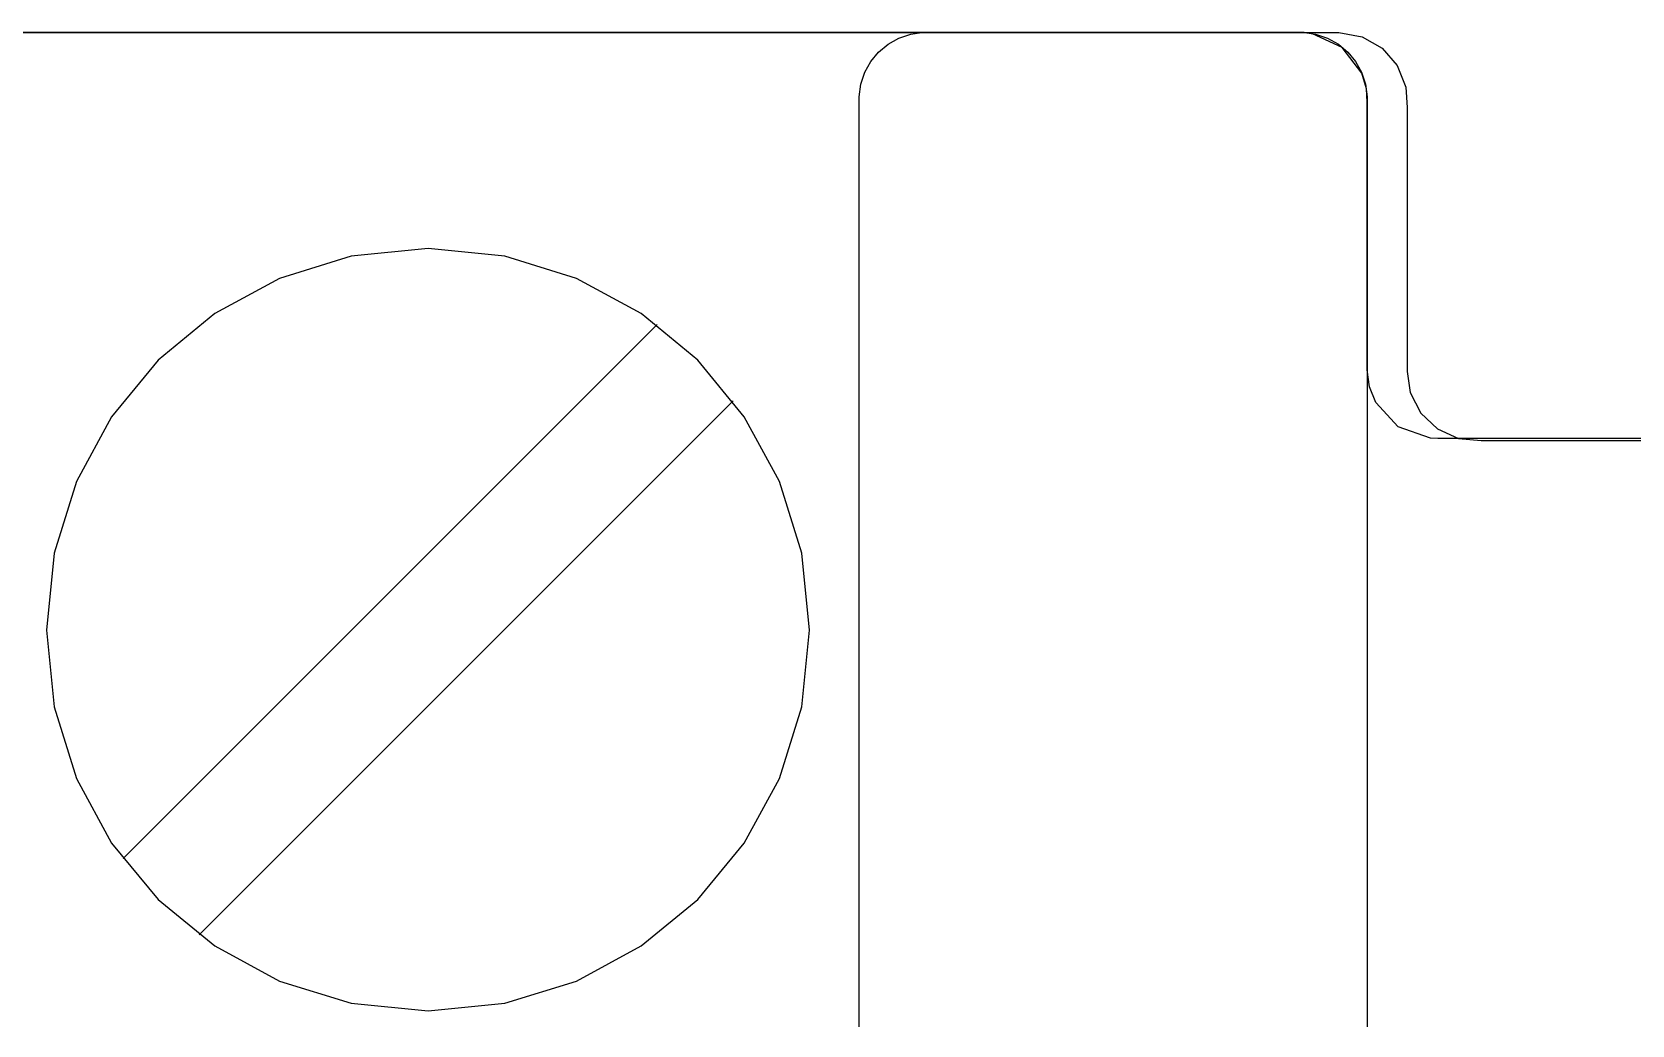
# Model space of a CAD drawing. Extents: x 1 to 47.7, y 0.2 to 35.
# Drawn here: x 30.897 to 31.599, y 9.75 to 10.185 of the extents above; entities that cross this region are included whole.
import ezdxf

# ---------------------------------------------------------------- set-up
doc = ezdxf.new("R2010")
doc.units = 0
doc.header["$MEASUREMENT"] = 0
for name, color, linetype in [('7_1__EMPTY_IO_BOARD_POSITI', 7, 'CONTINUOUS'), ('7_2___8__INDEPENDENT_INPUT', 7, 'CONTINUOUS'), ('7_3___8__OPTOISO_INDEPENDE', 7, 'CONTINUOUS'), ('7_4___24__OPTOISO_INDEPEND', 7, 'CONTINUOUS'), ('7_5___8__INDEPENDENT_INPUT', 7, 'CONTINUOUS'), ('7_6____8__INDEPENDENT_INPU', 7, 'CONTINUOUS'), ('7_7____8__OPTOISO_INDEPEND', 7, 'CONTINUOUS'), ('7_8____8__OPTOISO_INDEPEND', 7, 'CONTINUOUS')]:
    doc.layers.add(name, color=color, linetype=linetype)

msp = doc.modelspace()

# ---------------------------------------------------------------- linework, layer by layer
at = {"layer": '7_1__EMPTY_IO_BOARD_POSITI'}
msp.add_lwpolyline([(30.85694, 10.1852), (30.92541, 10.1852), (30.99059, 10.1852), (31.0523, 10.1852), (31.11039, 10.1852), (31.16473, 10.1852), (31.21514, 10.1852), (31.26147, 10.1852), (31.30358, 10.1852), (31.34131, 10.1852), (31.37451, 10.1852), (31.40302, 10.1852), (31.42669, 10.1852), (31.44537, 10.1852), (31.4589, 10.1852), (31.46713, 10.1852), (31.46991, 10.1852), (31.4802, 10.18337), (31.48896, 10.17832), (31.49555, 10.17072), (31.4993, 10.16122), (31.49991, 10.15225), (31.49991, 10.14246), (31.49991, 10.1276), (31.49991, 10.09013), (31.49991, 10.07126), (31.49991, 10.05479), (31.49991, 10.04259), (31.49991, 10.03654), (31.50127, 10.0273), (31.50589, 10.01828), (31.51317, 10.01134), (31.52244, 10.00714), (31.53234, 10.0062), (31.53811, 10.0062), (31.54686, 10.0062), (31.55815, 10.0062), (31.57156, 10.0062), (31.60304, 10.0062)], dxfattribs=at)
at = {"layer": '7_2___8__INDEPENDENT_INPUT'}
for points in [[(31.48234, 10.03725), (31.48234, 10.03931), (31.48234, 10.04504), (31.48234, 10.05376), (31.48234, 10.0648), (31.48234, 10.11844), (31.48234, 10.14145), (31.48234, 10.14963), (31.48234, 10.15468), (31.482, 10.16047), (31.47998, 10.1674), (31.47143, 10.17858), (31.4584, 10.18466), (31.45466, 10.18517), (31.45274, 10.18525), (31.45032, 10.18526), (31.44555, 10.18526), (31.43806, 10.18526), (31.4279, 10.18526), (31.41512, 10.18526), (31.39978, 10.18526), (31.38194, 10.18526), (31.36165, 10.18526), (31.33896, 10.18526), (31.31393, 10.18526), (31.28662, 10.18526), (31.25709, 10.18526), (31.22538, 10.18526), (31.19156, 10.18526), (31.15568, 10.18526), (31.1178, 10.18526), (31.07797, 10.18526), (30.99268, 10.18526), (30.90026, 10.18526), (30.80117, 10.18526)], [(31.25953, 9.7491), (31.25953, 9.78134), (31.25953, 9.83543), (31.25953, 9.9031), (31.25953, 9.97609), (31.25953, 10.04612), (31.25953, 10.10493), (31.25953, 10.14426), (31.25954, 10.15701), (31.26025, 10.16257), (31.26197, 10.16776), (31.2646, 10.17247), (31.26805, 10.1766), (31.2722, 10.18006), (31.27696, 10.18275), (31.28221, 10.18455), (31.28786, 10.18539), (31.29285, 10.18543), (31.307, 10.18543), (31.32932, 10.18543), (31.35654, 10.18543), (31.38539, 10.18543), (31.4126, 10.18543), (31.43492, 10.18543), (31.44908, 10.18543), (31.45406, 10.18539), (31.45971, 10.18455), (31.46497, 10.18275), (31.46972, 10.18006), (31.47387, 10.1766), (31.47731, 10.17247), (31.47994, 10.16776), (31.48166, 10.16257), (31.48237, 10.15701), (31.48238, 10.14426), (31.48238, 10.10493), (31.48238, 10.04612), (31.48238, 9.97609), (31.48238, 9.9031), (31.48238, 9.83543), (31.48238, 9.78134), (31.48238, 9.7491)], [(30.93659, 9.82283), (31.17086, 10.0571)], [(31.64748, 10.00709), (31.59494, 10.00709), (31.57035, 10.00709), (31.5486, 10.00709), (31.53101, 10.00709), (31.51884, 10.00709), (31.51342, 10.00709), (31.51009, 10.00724), (31.49599, 10.01224), (31.4861, 10.02288), (31.48335, 10.02971), (31.48238, 10.03725)], [(30.97001, 9.78941), (31.20428, 10.02368)]]:
    msp.add_lwpolyline(points, dxfattribs=at)
msp.add_lwpolyline([(30.90301, 9.92306), (30.90641, 9.88938), (30.91616, 9.85801), (30.93159, 9.82963), (30.95203, 9.80491), (30.97681, 9.78451), (31.00525, 9.76911), (31.03668, 9.75938), (31.07043, 9.75599), (31.10413, 9.75938), (31.13552, 9.76911), (31.16393, 9.78451), (31.18869, 9.80491), (31.20912, 9.82963), (31.22455, 9.85801), (31.2343, 9.88938), (31.2377, 9.92306), (31.2343, 9.95677), (31.22455, 9.98818), (31.20912, 10.01662), (31.18869, 10.04142), (31.16393, 10.06188), (31.13552, 10.07734), (31.10413, 10.08711), (31.07043, 10.09052), (31.03668, 10.08711), (31.00525, 10.07734), (30.97681, 10.06188), (30.95203, 10.04142), (30.93159, 10.01662), (30.91616, 9.98818), (30.90641, 9.95677)], close=True, dxfattribs=at)
at = {"layer": '7_3___8__OPTOISO_INDEPENDE'}
for points in [[(31.48234, 10.03725), (31.48234, 10.03931), (31.48234, 10.04504), (31.48234, 10.05376), (31.48234, 10.0648), (31.48234, 10.11844), (31.48234, 10.14145), (31.48234, 10.14963), (31.48234, 10.15468), (31.482, 10.16047), (31.47998, 10.1674), (31.47143, 10.17858), (31.4584, 10.18466), (31.45466, 10.18517), (31.45274, 10.18525), (31.45032, 10.18526), (31.44555, 10.18526), (31.43806, 10.18526), (31.4279, 10.18526), (31.41512, 10.18526), (31.39978, 10.18526), (31.38194, 10.18526), (31.36165, 10.18526), (31.33896, 10.18526), (31.31393, 10.18526), (31.28662, 10.18526), (31.25709, 10.18526), (31.22538, 10.18526), (31.19156, 10.18526), (31.15568, 10.18526), (31.1178, 10.18526), (31.07797, 10.18526), (30.99268, 10.18526), (30.90026, 10.18526), (30.80117, 10.18526)], [(31.25953, 9.7491), (31.25953, 9.78134), (31.25953, 9.83543), (31.25953, 9.9031), (31.25953, 9.97609), (31.25953, 10.04612), (31.25953, 10.10493), (31.25953, 10.14426), (31.25954, 10.15701), (31.26025, 10.16257), (31.26197, 10.16776), (31.2646, 10.17247), (31.26805, 10.1766), (31.2722, 10.18006), (31.27696, 10.18275), (31.28221, 10.18455), (31.28786, 10.18539), (31.29285, 10.18543), (31.307, 10.18543), (31.32932, 10.18543), (31.35654, 10.18543), (31.38539, 10.18543), (31.4126, 10.18543), (31.43492, 10.18543), (31.44908, 10.18543), (31.45406, 10.18539), (31.45971, 10.18455), (31.46497, 10.18275), (31.46972, 10.18006), (31.47387, 10.1766), (31.47731, 10.17247), (31.47994, 10.16776), (31.48166, 10.16257), (31.48237, 10.15701), (31.48238, 10.14426), (31.48238, 10.10493), (31.48238, 10.04612), (31.48238, 9.97609), (31.48238, 9.9031), (31.48238, 9.83543), (31.48238, 9.78134), (31.48238, 9.7491)], [(30.93659, 9.82283), (31.17086, 10.0571)], [(31.64748, 10.00709), (31.59494, 10.00709), (31.57035, 10.00709), (31.5486, 10.00709), (31.53101, 10.00709), (31.51884, 10.00709), (31.51342, 10.00709), (31.51009, 10.00724), (31.49599, 10.01224), (31.4861, 10.02288), (31.48335, 10.02971), (31.48238, 10.03725)], [(30.97001, 9.78941), (31.20428, 10.02368)]]:
    msp.add_lwpolyline(points, dxfattribs=at)
msp.add_lwpolyline([(30.90301, 9.92306), (30.90641, 9.88938), (30.91616, 9.85801), (30.93159, 9.82963), (30.95203, 9.80491), (30.97681, 9.78451), (31.00525, 9.76911), (31.03668, 9.75938), (31.07043, 9.75599), (31.10413, 9.75938), (31.13552, 9.76911), (31.16393, 9.78451), (31.18869, 9.80491), (31.20912, 9.82963), (31.22455, 9.85801), (31.2343, 9.88938), (31.2377, 9.92306), (31.2343, 9.95677), (31.22455, 9.98818), (31.20912, 10.01662), (31.18869, 10.04142), (31.16393, 10.06188), (31.13552, 10.07734), (31.10413, 10.08711), (31.07043, 10.09052), (31.03668, 10.08711), (31.00525, 10.07734), (30.97681, 10.06188), (30.95203, 10.04142), (30.93159, 10.01662), (30.91616, 9.98818), (30.90641, 9.95677)], close=True, dxfattribs=at)
at = {"layer": '7_4___24__OPTOISO_INDEPEND'}
for points in [[(31.48234, 10.03725), (31.48234, 10.03931), (31.48234, 10.04504), (31.48234, 10.05376), (31.48234, 10.0648), (31.48234, 10.11844), (31.48234, 10.14145), (31.48234, 10.14963), (31.48234, 10.15468), (31.482, 10.16047), (31.47998, 10.1674), (31.47143, 10.17858), (31.4584, 10.18466), (31.45466, 10.18517), (31.45274, 10.18525), (31.45032, 10.18526), (31.44555, 10.18526), (31.43806, 10.18526), (31.4279, 10.18526), (31.41512, 10.18526), (31.39978, 10.18526), (31.38194, 10.18526), (31.36165, 10.18526), (31.33896, 10.18526), (31.31393, 10.18526), (31.28662, 10.18526), (31.25709, 10.18526), (31.22538, 10.18526), (31.19156, 10.18526), (31.15568, 10.18526), (31.1178, 10.18526), (31.07797, 10.18526), (30.99268, 10.18526), (30.90026, 10.18526), (30.80117, 10.18526)], [(31.25953, 9.7491), (31.25953, 9.78134), (31.25953, 9.83543), (31.25953, 9.9031), (31.25953, 9.97609), (31.25953, 10.04612), (31.25953, 10.10493), (31.25953, 10.14426), (31.25954, 10.15701), (31.26025, 10.16257), (31.26197, 10.16776), (31.2646, 10.17247), (31.26805, 10.1766), (31.2722, 10.18006), (31.27696, 10.18275), (31.28221, 10.18455), (31.28786, 10.18539), (31.29285, 10.18543), (31.307, 10.18543), (31.32932, 10.18543), (31.35654, 10.18543), (31.38539, 10.18543), (31.4126, 10.18543), (31.43492, 10.18543), (31.44908, 10.18543), (31.45406, 10.18539), (31.45971, 10.18455), (31.46497, 10.18275), (31.46972, 10.18006), (31.47387, 10.1766), (31.47731, 10.17247), (31.47994, 10.16776), (31.48166, 10.16257), (31.48237, 10.15701), (31.48238, 10.14426), (31.48238, 10.10493), (31.48238, 10.04612), (31.48238, 9.97609), (31.48238, 9.9031), (31.48238, 9.83543), (31.48238, 9.78134), (31.48238, 9.7491)], [(30.93659, 9.82283), (31.17086, 10.0571)], [(31.64748, 10.00709), (31.59494, 10.00709), (31.57035, 10.00709), (31.5486, 10.00709), (31.53101, 10.00709), (31.51884, 10.00709), (31.51342, 10.00709), (31.51009, 10.00724), (31.49599, 10.01224), (31.4861, 10.02288), (31.48335, 10.02971), (31.48238, 10.03725)], [(30.97001, 9.78941), (31.20428, 10.02368)]]:
    msp.add_lwpolyline(points, dxfattribs=at)
msp.add_lwpolyline([(30.90301, 9.92306), (30.90641, 9.88938), (30.91616, 9.85801), (30.93159, 9.82963), (30.95203, 9.80491), (30.97681, 9.78451), (31.00525, 9.76911), (31.03668, 9.75938), (31.07043, 9.75599), (31.10413, 9.75938), (31.13552, 9.76911), (31.16393, 9.78451), (31.18869, 9.80491), (31.20912, 9.82963), (31.22455, 9.85801), (31.2343, 9.88938), (31.2377, 9.92306), (31.2343, 9.95677), (31.22455, 9.98818), (31.20912, 10.01662), (31.18869, 10.04142), (31.16393, 10.06188), (31.13552, 10.07734), (31.10413, 10.08711), (31.07043, 10.09052), (31.03668, 10.08711), (31.00525, 10.07734), (30.97681, 10.06188), (30.95203, 10.04142), (30.93159, 10.01662), (30.91616, 9.98818), (30.90641, 9.95677)], close=True, dxfattribs=at)
at = {"layer": '7_5___8__INDEPENDENT_INPUT'}
for points in [[(31.48234, 10.03725), (31.48234, 10.03931), (31.48234, 10.04504), (31.48234, 10.05376), (31.48234, 10.0648), (31.48234, 10.11844), (31.48234, 10.14145), (31.48234, 10.14963), (31.48234, 10.15468), (31.482, 10.16047), (31.47998, 10.1674), (31.47143, 10.17858), (31.4584, 10.18466), (31.45466, 10.18517), (31.45274, 10.18525), (31.45032, 10.18526), (31.44555, 10.18526), (31.43806, 10.18526), (31.4279, 10.18526), (31.41512, 10.18526), (31.39978, 10.18526), (31.38194, 10.18526), (31.36165, 10.18526), (31.33896, 10.18526), (31.31393, 10.18526), (31.28662, 10.18526), (31.25709, 10.18526), (31.22538, 10.18526), (31.19156, 10.18526), (31.15568, 10.18526), (31.1178, 10.18526), (31.07797, 10.18526), (30.99268, 10.18526), (30.90026, 10.18526), (30.80117, 10.18526)], [(31.25953, 9.7491), (31.25953, 9.78134), (31.25953, 9.83543), (31.25953, 9.9031), (31.25953, 9.97609), (31.25953, 10.04612), (31.25953, 10.10493), (31.25953, 10.14426), (31.25954, 10.15701), (31.26025, 10.16257), (31.26197, 10.16776), (31.2646, 10.17247), (31.26805, 10.1766), (31.2722, 10.18006), (31.27696, 10.18275), (31.28221, 10.18455), (31.28786, 10.18539), (31.29285, 10.18543), (31.307, 10.18543), (31.32932, 10.18543), (31.35654, 10.18543), (31.38539, 10.18543), (31.4126, 10.18543), (31.43492, 10.18543), (31.44908, 10.18543), (31.45406, 10.18539), (31.45971, 10.18455), (31.46497, 10.18275), (31.46972, 10.18006), (31.47387, 10.1766), (31.47731, 10.17247), (31.47994, 10.16776), (31.48166, 10.16257), (31.48237, 10.15701), (31.48238, 10.14426), (31.48238, 10.10493), (31.48238, 10.04612), (31.48238, 9.97609), (31.48238, 9.9031), (31.48238, 9.83543), (31.48238, 9.78134), (31.48238, 9.7491)], [(30.93659, 9.82283), (31.17086, 10.0571)], [(31.64748, 10.00709), (31.59494, 10.00709), (31.57035, 10.00709), (31.5486, 10.00709), (31.53101, 10.00709), (31.51884, 10.00709), (31.51342, 10.00709), (31.51009, 10.00724), (31.49599, 10.01224), (31.4861, 10.02288), (31.48335, 10.02971), (31.48238, 10.03725)], [(30.97001, 9.78941), (31.20428, 10.02368)]]:
    msp.add_lwpolyline(points, dxfattribs=at)
msp.add_lwpolyline([(30.90301, 9.92306), (30.90641, 9.88938), (30.91616, 9.85801), (30.93159, 9.82963), (30.95203, 9.80491), (30.97681, 9.78451), (31.00525, 9.76911), (31.03668, 9.75938), (31.07043, 9.75599), (31.10413, 9.75938), (31.13552, 9.76911), (31.16393, 9.78451), (31.18869, 9.80491), (31.20912, 9.82963), (31.22455, 9.85801), (31.2343, 9.88938), (31.2377, 9.92306), (31.2343, 9.95677), (31.22455, 9.98818), (31.20912, 10.01662), (31.18869, 10.04142), (31.16393, 10.06188), (31.13552, 10.07734), (31.10413, 10.08711), (31.07043, 10.09052), (31.03668, 10.08711), (31.00525, 10.07734), (30.97681, 10.06188), (30.95203, 10.04142), (30.93159, 10.01662), (30.91616, 9.98818), (30.90641, 9.95677)], close=True, dxfattribs=at)
at = {"layer": '7_6____8__INDEPENDENT_INPU'}
for points in [[(31.48234, 10.03725), (31.48234, 10.03931), (31.48234, 10.04504), (31.48234, 10.05376), (31.48234, 10.0648), (31.48234, 10.11844), (31.48234, 10.14145), (31.48234, 10.14963), (31.48234, 10.15468), (31.482, 10.16047), (31.47998, 10.1674), (31.47143, 10.17858), (31.4584, 10.18466), (31.45466, 10.18517), (31.45274, 10.18525), (31.45032, 10.18526), (31.44555, 10.18526), (31.43806, 10.18526), (31.4279, 10.18526), (31.41512, 10.18526), (31.39978, 10.18526), (31.38194, 10.18526), (31.36165, 10.18526), (31.33896, 10.18526), (31.31393, 10.18526), (31.28662, 10.18526), (31.25709, 10.18526), (31.22538, 10.18526), (31.19156, 10.18526), (31.15568, 10.18526), (31.1178, 10.18526), (31.07797, 10.18526), (30.99268, 10.18526), (30.90026, 10.18526), (30.80117, 10.18526)], [(31.25953, 9.7491), (31.25953, 9.78134), (31.25953, 9.83543), (31.25953, 9.9031), (31.25953, 9.97609), (31.25953, 10.04612), (31.25953, 10.10493), (31.25953, 10.14426), (31.25954, 10.15701), (31.26025, 10.16257), (31.26197, 10.16776), (31.2646, 10.17247), (31.26805, 10.1766), (31.2722, 10.18006), (31.27696, 10.18275), (31.28221, 10.18455), (31.28786, 10.18539), (31.29285, 10.18543), (31.307, 10.18543), (31.32932, 10.18543), (31.35654, 10.18543), (31.38539, 10.18543), (31.4126, 10.18543), (31.43492, 10.18543), (31.44908, 10.18543), (31.45406, 10.18539), (31.45971, 10.18455), (31.46497, 10.18275), (31.46972, 10.18006), (31.47387, 10.1766), (31.47731, 10.17247), (31.47994, 10.16776), (31.48166, 10.16257), (31.48237, 10.15701), (31.48238, 10.14426), (31.48238, 10.10493), (31.48238, 10.04612), (31.48238, 9.97609), (31.48238, 9.9031), (31.48238, 9.83543), (31.48238, 9.78134), (31.48238, 9.7491)], [(30.93659, 9.82283), (31.17086, 10.0571)], [(31.64748, 10.00709), (31.59494, 10.00709), (31.57035, 10.00709), (31.5486, 10.00709), (31.53101, 10.00709), (31.51884, 10.00709), (31.51342, 10.00709), (31.51009, 10.00724), (31.49599, 10.01224), (31.4861, 10.02288), (31.48335, 10.02971), (31.48238, 10.03725)], [(30.97001, 9.78941), (31.20428, 10.02368)]]:
    msp.add_lwpolyline(points, dxfattribs=at)
msp.add_lwpolyline([(30.90301, 9.92306), (30.90641, 9.88938), (30.91616, 9.85801), (30.93159, 9.82963), (30.95203, 9.80491), (30.97681, 9.78451), (31.00525, 9.76911), (31.03668, 9.75938), (31.07043, 9.75599), (31.10413, 9.75938), (31.13552, 9.76911), (31.16393, 9.78451), (31.18869, 9.80491), (31.20912, 9.82963), (31.22455, 9.85801), (31.2343, 9.88938), (31.2377, 9.92306), (31.2343, 9.95677), (31.22455, 9.98818), (31.20912, 10.01662), (31.18869, 10.04142), (31.16393, 10.06188), (31.13552, 10.07734), (31.10413, 10.08711), (31.07043, 10.09052), (31.03668, 10.08711), (31.00525, 10.07734), (30.97681, 10.06188), (30.95203, 10.04142), (30.93159, 10.01662), (30.91616, 9.98818), (30.90641, 9.95677)], close=True, dxfattribs=at)
at = {"layer": '7_7____8__OPTOISO_INDEPEND'}
for points in [[(31.48234, 10.03725), (31.48234, 10.03931), (31.48234, 10.04504), (31.48234, 10.05376), (31.48234, 10.0648), (31.48234, 10.11844), (31.48234, 10.14145), (31.48234, 10.14963), (31.48234, 10.15468), (31.482, 10.16047), (31.47998, 10.1674), (31.47143, 10.17858), (31.4584, 10.18466), (31.45466, 10.18517), (31.45274, 10.18525), (31.45032, 10.18526), (31.44555, 10.18526), (31.43806, 10.18526), (31.4279, 10.18526), (31.41512, 10.18526), (31.39978, 10.18526), (31.38194, 10.18526), (31.36165, 10.18526), (31.33896, 10.18526), (31.31393, 10.18526), (31.28662, 10.18526), (31.25709, 10.18526), (31.22538, 10.18526), (31.19156, 10.18526), (31.15568, 10.18526), (31.1178, 10.18526), (31.07797, 10.18526), (30.99268, 10.18526), (30.90026, 10.18526), (30.80117, 10.18526)], [(31.25953, 9.7491), (31.25953, 9.78134), (31.25953, 9.83543), (31.25953, 9.9031), (31.25953, 9.97609), (31.25953, 10.04612), (31.25953, 10.10493), (31.25953, 10.14426), (31.25954, 10.15701), (31.26025, 10.16257), (31.26197, 10.16776), (31.2646, 10.17247), (31.26805, 10.1766), (31.2722, 10.18006), (31.27696, 10.18275), (31.28221, 10.18455), (31.28786, 10.18539), (31.29285, 10.18543), (31.307, 10.18543), (31.32932, 10.18543), (31.35654, 10.18543), (31.38539, 10.18543), (31.4126, 10.18543), (31.43492, 10.18543), (31.44908, 10.18543), (31.45406, 10.18539), (31.45971, 10.18455), (31.46497, 10.18275), (31.46972, 10.18006), (31.47387, 10.1766), (31.47731, 10.17247), (31.47994, 10.16776), (31.48166, 10.16257), (31.48237, 10.15701), (31.48238, 10.14426), (31.48238, 10.10493), (31.48238, 10.04612), (31.48238, 9.97609), (31.48238, 9.9031), (31.48238, 9.83543), (31.48238, 9.78134), (31.48238, 9.7491)], [(30.93659, 9.82283), (31.17086, 10.0571)], [(31.64748, 10.00709), (31.59494, 10.00709), (31.57035, 10.00709), (31.5486, 10.00709), (31.53101, 10.00709), (31.51884, 10.00709), (31.51342, 10.00709), (31.51009, 10.00724), (31.49599, 10.01224), (31.4861, 10.02288), (31.48335, 10.02971), (31.48238, 10.03725)], [(30.97001, 9.78941), (31.20428, 10.02368)]]:
    msp.add_lwpolyline(points, dxfattribs=at)
msp.add_lwpolyline([(30.90301, 9.92306), (30.90641, 9.88938), (30.91616, 9.85801), (30.93159, 9.82963), (30.95203, 9.80491), (30.97681, 9.78451), (31.00525, 9.76911), (31.03668, 9.75938), (31.07043, 9.75599), (31.10413, 9.75938), (31.13552, 9.76911), (31.16393, 9.78451), (31.18869, 9.80491), (31.20912, 9.82963), (31.22455, 9.85801), (31.2343, 9.88938), (31.2377, 9.92306), (31.2343, 9.95677), (31.22455, 9.98818), (31.20912, 10.01662), (31.18869, 10.04142), (31.16393, 10.06188), (31.13552, 10.07734), (31.10413, 10.08711), (31.07043, 10.09052), (31.03668, 10.08711), (31.00525, 10.07734), (30.97681, 10.06188), (30.95203, 10.04142), (30.93159, 10.01662), (30.91616, 9.98818), (30.90641, 9.95677)], close=True, dxfattribs=at)
at = {"layer": '7_8____8__OPTOISO_INDEPEND'}
for points in [[(31.48234, 10.03725), (31.48234, 10.03931), (31.48234, 10.04504), (31.48234, 10.05376), (31.48234, 10.0648), (31.48234, 10.11844), (31.48234, 10.14145), (31.48234, 10.14963), (31.48234, 10.15468), (31.482, 10.16047), (31.47998, 10.1674), (31.47143, 10.17858), (31.4584, 10.18466), (31.45466, 10.18517), (31.45274, 10.18525), (31.45032, 10.18526), (31.44555, 10.18526), (31.43806, 10.18526), (31.4279, 10.18526), (31.41512, 10.18526), (31.39978, 10.18526), (31.38194, 10.18526), (31.36165, 10.18526), (31.33896, 10.18526), (31.31393, 10.18526), (31.28662, 10.18526), (31.25709, 10.18526), (31.22538, 10.18526), (31.19156, 10.18526), (31.15568, 10.18526), (31.1178, 10.18526), (31.07797, 10.18526), (30.99268, 10.18526), (30.90026, 10.18526), (30.80117, 10.18526)], [(31.25953, 9.7491), (31.25953, 9.78134), (31.25953, 9.83543), (31.25953, 9.9031), (31.25953, 9.97609), (31.25953, 10.04612), (31.25953, 10.10493), (31.25953, 10.14426), (31.25954, 10.15701), (31.26025, 10.16257), (31.26197, 10.16776), (31.2646, 10.17247), (31.26805, 10.1766), (31.2722, 10.18006), (31.27696, 10.18275), (31.28221, 10.18455), (31.28786, 10.18539), (31.29285, 10.18543), (31.307, 10.18543), (31.32932, 10.18543), (31.35654, 10.18543), (31.38539, 10.18543), (31.4126, 10.18543), (31.43492, 10.18543), (31.44908, 10.18543), (31.45406, 10.18539), (31.45971, 10.18455), (31.46497, 10.18275), (31.46972, 10.18006), (31.47387, 10.1766), (31.47731, 10.17247), (31.47994, 10.16776), (31.48166, 10.16257), (31.48237, 10.15701), (31.48238, 10.14426), (31.48238, 10.10493), (31.48238, 10.04612), (31.48238, 9.97609), (31.48238, 9.9031), (31.48238, 9.83543), (31.48238, 9.78134), (31.48238, 9.7491)], [(30.93659, 9.82283), (31.17086, 10.0571)], [(31.64748, 10.00709), (31.59494, 10.00709), (31.57035, 10.00709), (31.5486, 10.00709), (31.53101, 10.00709), (31.51884, 10.00709), (31.51342, 10.00709), (31.51009, 10.00724), (31.49599, 10.01224), (31.4861, 10.02288), (31.48335, 10.02971), (31.48238, 10.03725)], [(30.97001, 9.78941), (31.20428, 10.02368)]]:
    msp.add_lwpolyline(points, dxfattribs=at)
msp.add_lwpolyline([(30.90301, 9.92306), (30.90641, 9.88938), (30.91616, 9.85801), (30.93159, 9.82963), (30.95203, 9.80491), (30.97681, 9.78451), (31.00525, 9.76911), (31.03668, 9.75938), (31.07043, 9.75599), (31.10413, 9.75938), (31.13552, 9.76911), (31.16393, 9.78451), (31.18869, 9.80491), (31.20912, 9.82963), (31.22455, 9.85801), (31.2343, 9.88938), (31.2377, 9.92306), (31.2343, 9.95677), (31.22455, 9.98818), (31.20912, 10.01662), (31.18869, 10.04142), (31.16393, 10.06188), (31.13552, 10.07734), (31.10413, 10.08711), (31.07043, 10.09052), (31.03668, 10.08711), (31.00525, 10.07734), (30.97681, 10.06188), (30.95203, 10.04142), (30.93159, 10.01662), (30.91616, 9.98818), (30.90641, 9.95677)], close=True, dxfattribs=at)

doc.saveas('drawing.dxf')
